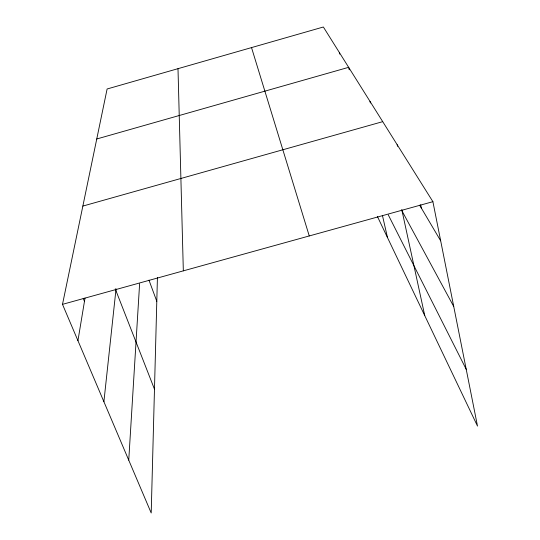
<?xml version="1.0" encoding="UTF-8"?>
<svg xmlns="http://www.w3.org/2000/svg" width="540" height="540" viewBox="0 0 540 540"><rect width="100%" height="100%" fill="white"/><g stroke="black" fill="none" stroke-linecap="round" stroke-linejoin="round"><path stroke-width="0.81" d="M157.424 277.533L151.207 513L62.498 304.351L107.109 88.992L323.365 27L432.898 201.677L477.502 426.087L377.447 216.567M128.743 460.154L139.61 283.77M103.896 401.713L116.046 288.839M77.942 340.679L85.016 298.053M96.755 138.983L348.651 67.325L349.218 69.788M82.856 206.078L382.718 121.655M62.498 304.351L432.898 201.677M419.654 205.214L440.674 240.82M402.118 211.14L453.735 306.511M388.274 214.853L466.223 369.34M83.201 298.316L84.463 301.381M115.256 288.913L154.474 389.192M148.966 280.139L156.796 301.3M251.525 47.594L309.258 235.946M339.343 52.481L339.721 54.095M382.428 215.413L387.49 237.6M370.008 101.378L370.366 102.992M401.76 209.507L424.764 315.657M397.17 144.7L397.514 146.327M420.653 204.768L421.335 208.055M177.998 68.674L183.33 270.857"/></g></svg>
